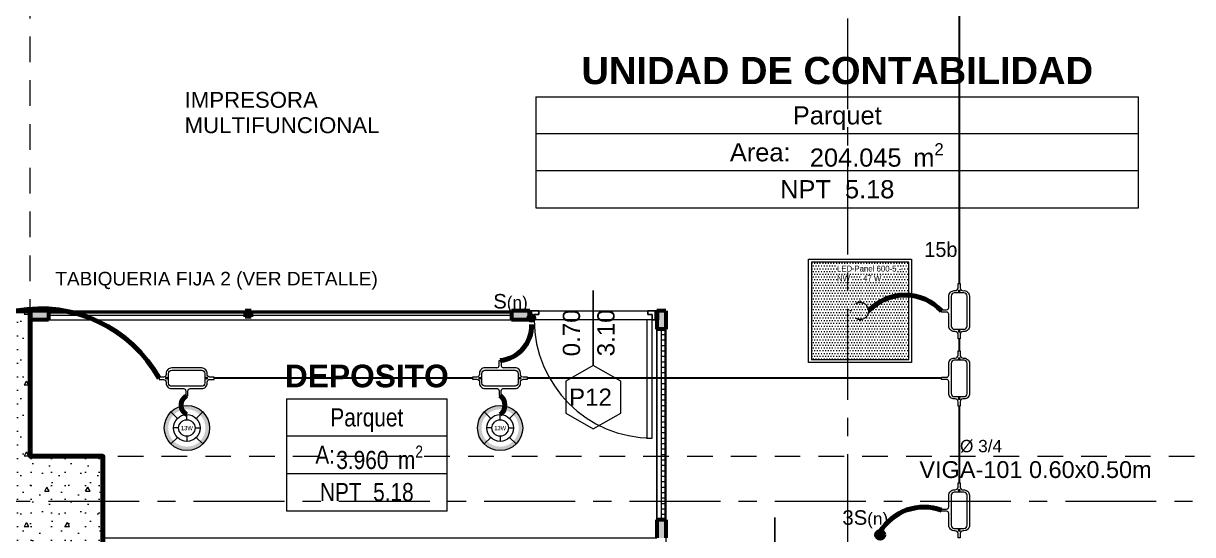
# Model space of a CAD drawing. Header units: inches. Extents: x -38 to 5698, y -33 to 92.
# Drawn here: x 109.03 to 115.47, y 29.77 to 32.58 of the extents above; entities that cross this region are included whole.
import ezdxf
from ezdxf.lldxf.tags import DXFTag

# ---------------------------------------------------------------- set-up
doc = ezdxf.new("R2010")
doc.units = ezdxf.units.IN
doc.header["$MEASUREMENT"] = 0
doc.set_wipeout_variables(frame=1)
for name, pattern in [('CONTINUA', [0]), ('DASHED', [0.75, 0.5, -0.25]), ('Hidden Line', [0.195611, 0.141111, -0.0545]), ('HIDDEN2', [0.1875, 0.125, -0.0625]), ('Punto & Raya', [0.65, 0.5, -0.075, 0, -0.075]), ('Rayas', [0.282222, 0.141111, -0.141111]), ('Wipeout_Contour', [1, 0, -1])]:
    doc.linetypes.add(name, pattern=pattern)
for name, color, linetype, lineweight in [('00 IE CKTO TOMAS', 111, 'Rayas', 18), ('00_IE_Luminarias', 6, 'Continuous', 30), ('01 IE LUM LED AD DN570C', 1, 'Continuous', 13), ('ALUMBRADO_CONDUIT', 30, 'CONDUIT1', 30), ('Bancas', 1, 'Continuous', 13), ('Cable Alumbrado', 150, 'Continuous', 30), ('CABLEADO EXT.', 3, 'PVCSUBT', 30), ('Luminarias', 5, 'Continuous', 20), ('pulsador', 4, 'Continuous', 40), ('Simb_Alumbrado', 140, 'CONTINUA', 30)]:
    doc.layers.add(name, color=color, linetype=linetype, lineweight=lineweight)
for name, color, linetype in [('02 _ ARQ _ ALB _ Ejes Generales', 7, 'Continuous'), ('02 _ ARQ _ ALB _ Muros Interiores', 7, 'Continuous'), ('02 _ ARQ _ ZON _ Espacio.3D', 7, 'Continuous'), ('08 _ STR _ EXT _ 06 Columnas', 7, 'Continuous'), ('08 _ STR _ EXT _ 09 Vigas', 7, 'Continuous'), ('1TEXT', 8, 'Continuous'), ('Acabado - Muros', 7, 'Continuous'), ('Marcador - Secciones', 251, 'Continuous'), ('Notas - Etiquetas', 251, 'Continuous')]:
    doc.layers.add(name, color=color, linetype=linetype)
doc.styles.add('Annotative', font='arial.ttf')
doc.styles.add('Arial', font='arial.ttf')
doc.styles.add('Estilo_Generado_1', font='swisseb.ttf')
doc.styles.add('Estilo_Generado_4', font='swisse.ttf')
doc.styles.add('Estilo_Generado_7', font='swisse.ttf')
doc.styles.add('Estilo_Generado_8', font='arialbd.ttf')
doc.styles.add('Estilo_Generado_9', font='ARIALN.TTF')
doc.styles.add('{18b73a54-fa43-428c-adcb-c1c7bbdf2c84}', font='Simplex.shx')
tags = doc.linetypes.add('CONDUIT1', pattern='A,1,-0.19772,["con",{18b73a54-fa43-428c-adcb-c1c7bbdf2c84},S=0.2,R=0,X=0,Y=-0.065594],-0.593642', length=1.791362).pattern_tags.tags
tags[6] = DXFTag(74, 10)
tags = doc.linetypes.add('PVCSUBT', pattern='A,0.6,-0.3,0.6,-0.075691,["PVC",Standard,S=0.2,R=0,X=0,Y=-0.093724],-0.621005', length=2.196696).pattern_tags.tags
tags[10] = DXFTag(74, 10)
pattern_1 = [(0, (92.500015, 3e-09), (0, 0.03), [])]

# ---------------------------------------------------------------- blocks, each defined once
blk = doc.blocks.new('LUM DN570C')
at = {"layer": '01 IE LUM LED AD DN570C'}
h = blk.add_hatch(color=256, dxfattribs=at)
edge = h.paths.add_edge_path()
edge.add_arc((0, 0), 0.1344, 0, 360)
edge = h.paths.add_edge_path(flags=17)
edge.add_arc((0, 0), 0.1108, 0, 360)
for p, q in [((-0.0561, 0.0563), (-0.0949, 0.0952)), ((0.0561, 0.0563), (0.0949, 0.0952)), ((-0.0561, -0.0563), (-0.0949, -0.0952)), ((0.0561, -0.0563), (0.0949, -0.0952))]:
    blk.add_line(p, q, dxfattribs=at)
at = {"layer": '01 IE LUM LED AD DN570C', "ltscale": 0.4}
for p, q in [((0, 0.0487), (0, 0.0795)), ((-0.0487, 0), (-0.0795, 0)), ((0.0487, 0), (0.0795, 0)), ((0, -0.0487), (0, -0.0795))]:
    blk.add_line(p, q, dxfattribs=at)
at = {"layer": '01 IE LUM LED AD DN570C'}
for radius in [0.1344, 0.0795]:
    blk.add_circle((0, 0), radius, dxfattribs=at)
at = {"layer": '01 IE LUM LED AD DN570C', "ltscale": 0.4}
blk.add_circle((0, 0), 0.0487, dxfattribs=at)
at = {"color": 1, "linetype": 'ByBlock', "lineweight": 80, "insert": (-0.0353, 0.0117), "char_height": 0.025, "width": 0.622217, "attachment_point": 1}
blk.add_mtext('13W ', dxfattribs=at)
blk = doc.blocks.new('*U270')
at = {"layer": 'Luminarias', "linetype": 'DASHED', "lineweight": 0, "ltscale": 0.05}
blk.add_lwpolyline([(0, -0.0045), (0, 0.0045)], dxfattribs=at)
blk = doc.blocks.new('*U271')
at = {"color": 0, "linetype": 'ByBlock', "lineweight": -2, "transparency": 16777216}
for p, rotation in [((-0.05, 0), 90), ((0, -0.05), 180), ((0.05, 0), 269.9999999999999)]:
    blk.add_blockref('*U270', p, dxfattribs=dict(at, rotation=rotation))
blk.add_blockref('*U270', (0, 0.05), dxfattribs=at)
blk = doc.blocks.new('PANEL LED 50W')
at = {"layer": 'Luminarias'}
h = blk.add_hatch(dxfattribs=at)
h.set_pattern_fill('DOTS', color=4, scale=0.009097)
h.set_pattern_definition([(0, (0, -2e-14), (0.0072206, 0.01444116), [0, -0.01444116])])
h.paths.add_polyline_path([(-0.2574, -0.2574), (0.2574, -0.2574), (0.2574, 0.2574), (-0.2574, 0.2574)])
h.paths.add_polyline_path([(-0.1296, 0.0974), (0.1849, 0.0974), (0.1849, 0.2469), (-0.1296, 0.2469)], flags=24)
at = {"layer": 'Luminarias', "color": 4, "lineweight": 0}
for points in [[(-0.2729, 0.2729), (0.2729, 0.2729), (0.2729, -0.2729), (-0.2729, -0.2729)], [(-0.2574, -0.2574), (0.2574, -0.2574), (0.2574, 0.2574), (-0.2574, 0.2574)]]:
    blk.add_lwpolyline(points, close=True, dxfattribs=at)
at = {"layer": 'Luminarias', "color": 4, "linetype": 'DASHED', "lineweight": 0, "ltscale": 0.01}
blk.add_circle((0, 0), 0.0455, dxfattribs=at)
at = {"color": 4}
blk.add_blockref('*U271', (0, 0), dxfattribs=at)
at = {"layer": 'Luminarias', "color": 4, "insert": (-0.1218, 0.2392), "char_height": 0.030929, "width": 0.382855, "attachment_point": 1}
blk.add_mtext('{\\Ftxt|c0;LED Panel 600-5 - NW      47 W}', dxfattribs=at)
blk = doc.blocks.new('oval t')
at = {"layer": 'Simb_Alumbrado', "lineweight": 13}
blk.add_lwpolyline([(0.0141, 0.0102, -0.414214), (0.0041, 0.0202), (0.0041, 0.0416), (-0.0056, 0.0416), (-0.0056, 0.0202, -0.414214), (-0.0156, 0.0102), (-0.0659, 0.0102, 0.414214), (-0.0899, -0.0138), (-0.0899, -0.0183, -0.414214), (-0.1019, -0.0303), (-0.1213, -0.0303), (-0.1213, -0.04), (-0.1016, -0.04, -0.451917), (-0.0897, -0.0535, 0.451917), (-0.0659, -0.0805), (0.0659, -0.0805, 0.414214), (0.0899, -0.0566), (0.0899, -0.0512, -0.398753), (0.1019, -0.0401), (0.1213, -0.0401), (0.1213, -0.0304), (0.1019, -0.0304, -0.368669), (0.0899, -0.0176), (0.0899, -0.0138, 0.414214), (0.0659, 0.0102), (0.0141, 0.0102)], format="xyb", dxfattribs=at)
blk.add_lwpolyline([(-0.0659, 0), (0.0659, 0, -0.414214), (0.0797, -0.0138), (0.0797, -0.0566, -0.414214), (0.0659, -0.0703), (-0.0659, -0.0703, -0.414214), (-0.0797, -0.0566), (-0.0797, -0.0138, -0.414214)], format="xyb", close=True, dxfattribs=at)
for points in [[(-0.0911, -0.0352), (-0.0828, -0.0352)], [(-0.0869, -0.031), (-0.0869, -0.0394)], [(0.0837, -0.0352), (0.0921, -0.0352)], [(0.0879, -0.031), (0.0879, -0.0394)]]:
    blk.add_lwpolyline(points, dxfattribs=at)
for centre in [(-0.0869, -0.0352), (0.0879, -0.0352)]:
    blk.add_circle(centre, 0.00419, dxfattribs=at)
blk = doc.blocks.new('ii3t')
at = {"layer": 'Simb_Alumbrado', "lineweight": 5}
h = blk.add_hatch(color=3, dxfattribs=at)
edge = h.paths.add_edge_path()
edge.add_arc((0, 0), 0.0164, 0, 360)
blk.add_circle((0, 0), 0.0164, dxfattribs=at)
blk = doc.blocks.new('CAJA CONDULET TIPO X')
at = {"layer": 'Simb_Alumbrado', "lineweight": 13}
for p, q in [((78.5283, -4.1616), (78.5283, -4.1519)), ((78.5283, -4.1519), (78.5497, -4.1519)), ((78.5497, -4.1616), (78.5283, -4.1616))]:
    blk.add_line(p, q, dxfattribs=at)
for points in [[(78.6505, -4.1716, -0.414214), (78.6605, -4.1616), (78.6819, -4.1616), (78.6819, -4.1519), (78.6605, -4.1519, -0.414214), (78.6505, -4.1419), (78.6505, -4.0916, 0.414214), (78.6265, -4.0677), (78.6219, -4.0677, -0.414214), (78.6099, -4.0557), (78.6099, -4.0363), (78.6002, -4.0363), (78.6002, -4.056, -0.451917), (78.5867, -4.0678, 0.451917), (78.5597, -4.0916), (78.5597, -4.1419)], [(78.5597, -4.1716), (78.5597, -4.2235, 0.414214), (78.5837, -4.2475), (78.589, -4.2475, -0.334232), (78.6002, -4.2595), (78.6002, -4.2789), (78.6099, -4.2789), (78.6099, -4.2595, -0.455912), (78.6227, -4.2475), (78.6265, -4.2475, 0.414214), (78.6505, -4.2235), (78.6505, -4.1716)]]:
    blk.add_lwpolyline(points, format="xyb", dxfattribs=at)
blk.add_lwpolyline([(78.6403, -4.0916), (78.6403, -4.2235, -0.414214), (78.6265, -4.2373), (78.5837, -4.2373, -0.414214), (78.5699, -4.2235), (78.5699, -4.0916, -0.414214), (78.5837, -4.0779), (78.6265, -4.0779, -0.414214)], format="xyb", close=True, dxfattribs=at)
for points in [[(78.6093, -4.0706), (78.6009, -4.0706)], [(78.6051, -4.0664), (78.6051, -4.0748)], [(78.6093, -4.2454), (78.6009, -4.2454)], [(78.6051, -4.2412), (78.6051, -4.2496)]]:
    blk.add_lwpolyline(points, dxfattribs=at)
for centre in [(78.6051, -4.0706), (78.6051, -4.2454)]:
    blk.add_circle(centre, 0.00419, dxfattribs=at)
for centre, start, end in [((78.5497, -4.1419), 270, 0), ((78.5497, -4.1716), 0, 90)]:
    blk.add_arc(centre, 0.01, start, end, dxfattribs=at)
blk = doc.blocks.new('pulsador')
at = {"layer": 'pulsador', "lineweight": 40}
h = blk.add_hatch(color=4, dxfattribs=at)
h.dxf.hatch_style = 1
h.paths.add_polyline_path([(246.2314, 46.0882, 1), (246.279, 46.0882, 1)])
h.paths.add_polyline_path([(246.2786, 46.0882, -1), (246.2317, 46.0882, -1)], flags=16)
h.paths.add_polyline_path([(246.271, 46.0882, -1), (246.2393, 46.0882, -1)], flags=0)
at = {"layer": 'pulsador'}
h = blk.add_hatch(color=4, dxfattribs=at)
h.dxf.hatch_style = 1
h.paths.add_polyline_path([(246.2393, 46.0882, 1), (246.271, 46.0882, 1)])
at = {"layer": 'pulsador', "color": 4, "lineweight": 50}
blk.add_circle((246.2552, 46.0882), 0.0238, dxfattribs=at)
at = {"layer": 'pulsador', "color": 4, "lineweight": 40}
blk.add_circle((246.2552, 46.0882), 0.0235, dxfattribs=at)
at = {"layer": 'pulsador', "color": 4}
blk.add_circle((246.2552, 46.0882), 0.0159, dxfattribs=at)

msp = doc.modelspace()

# ---------------------------------------------------------------- linework, layer by layer
at = {"layer": '02 _ ARQ _ ALB _ Muros Interiores', "color": 152, "linetype": 'Continuous', "lineweight": 25}
for p, q in [((112.17, 30.7001), (112.17, 31.1126)), ((113.17, 29.45), (113.17, 29.8625))]:
    msp.add_line(p, q, dxfattribs=at)
at = {"layer": '02 _ ARQ _ ALB _ Muros Interiores', "color": 7, "linetype": 'Continuous', "lineweight": 80}
for p, q in [((111.82, 31.0001), (111.82, 30.9501)), ((112.52, 31.0001), (112.52, 30.9501))]:
    msp.add_line(p, q, dxfattribs=at)
at = {"layer": '02 _ ARQ _ ALB _ Muros Interiores', "color": 165, "linetype": 'Continuous', "lineweight": 25}
for p, q in [((111.82, 30.9501), (111.82, 31.0001)), ((111.82, 31.0001), (111.87, 31.0001)), ((111.87, 30.9801), (111.845, 30.9801)), ((111.845, 30.9801), (111.845, 30.9501)), ((111.87, 31.0001), (111.87, 30.9801)), ((112.47, 30.9801), (112.47, 31.0001)), ((112.47, 31.0001), (112.52, 31.0001)), ((112.495, 30.9801), (112.47, 30.9801)), ((112.495, 30.9501), (112.495, 30.9801)), ((112.52, 31.0001), (112.52, 30.9501)), ((111.845, 30.9501), (111.82, 30.9501)), ((112.52, 30.9501), (112.495, 30.9501))]:
    msp.add_line(p, q, dxfattribs=at)
at = {"layer": '02 _ ARQ _ ALB _ Muros Interiores', "color": 165, "linetype": 'Continuous', "lineweight": 15}
for p, q in [((112.495, 30.9501), (112.465, 30.9501)), ((112.465, 30.9501), (112.465, 30.3001))]:
    msp.add_line(p, q, dxfattribs=at)
at = {"layer": '02 _ ARQ _ ALB _ Muros Interiores', "color": 251, "linetype": 'Continuous', "lineweight": 13, "flags": 128}
msp.add_lwpolyline([(112.17, 30.3501), (112.3216, 30.4376), (112.3216, 30.6126), (112.17, 30.7001), (112.0185, 30.6126), (112.0185, 30.4376)], close=True, dxfattribs=at)
at = {"layer": '02 _ ARQ _ ZON _ Espacio.3D', "color": 252, "linetype": 'Continuous', "lineweight": 13}
for p, q in [((111.8547, 32.179), (111.8547, 31.5683)), ((111.8547, 32.179), (115.1722, 32.179)), ((115.1722, 31.5683), (115.1722, 32.179)), ((115.1722, 31.9754), (111.8547, 31.9754)), ((115.1722, 31.7719), (111.8547, 31.7719)), ((111.8547, 31.5683), (115.1722, 31.5683)), ((110.4816, 30.5157), (110.4816, 29.8981)), ((110.4816, 30.5157), (111.3651, 30.5157)), ((111.3651, 29.8981), (111.3651, 30.5157)), ((111.3651, 30.3099), (110.4816, 30.3099)), ((110.4816, 30.104), (111.3651, 30.104)), ((111.3651, 29.8981), (110.4816, 29.8981))]:
    msp.add_line(p, q, dxfattribs=at)
at = {"layer": '02 _ ARQ _ ZON _ Espacio.3D', "color": 254, "linetype": 'Continuous', "lineweight": 0, "flags": 128}
msp.add_lwpolyline([(100.82, 33.75), (100.82, 29.75), (101.57, 29.75), (101.57, 30.7), (102.07, 30.7), (102.07, 30.2), (102.57, 30.2), (102.57, 29.7), (108.57, 29.7), (108.57, 31.0002), (112.57, 31.0001), (112.57, 29.6999), (115.57, 29.7), (115.57, 30.8002), (116.07, 30.8001), (116.07, 30.2), (116.67, 30.1999), (116.67, 29.7), (122.57, 29.7), (122.57, 30.6), (122.812, 30.6), (122.812, 39)], dxfattribs=at)
at = {"layer": '02 _ ARQ _ ZON _ Espacio.3D', "color": 9, "linetype": 'Continuous', "lineweight": 5, "flags": 128}
msp.add_lwpolyline([(109.07, 30.2), (109.47, 30.1999), (109.47, 29.75), (112.52, 29.75), (112.52, 30.9501), (109.07, 30.9501)], close=True, dxfattribs=at)
at = {"layer": '08 _ STR _ EXT _ 09 Vigas', "color": 251, "linetype": 'Hidden Line', "lineweight": 13}
msp.add_line((109.07, 30.2), (109.07, 39.4), dxfattribs=at)
at = {"layer": 'Acabado - Muros', "color": 7, "linetype": 'Continuous', "lineweight": 60}
for p, q in [((109.07, 31.0001), (109.07, 30.9501)), ((111.82, 31.0001), (111.82, 30.9501)), ((112.57, 31.0001), (112.52, 31.0001))]:
    msp.add_line(p, q, dxfattribs=at)
at = {"layer": 'ALUMBRADO_CONDUIT', "color": 30, "lineweight": 30, "ltscale": 0.4, "true_color": 0xf26722}
for p, q in [((114.1844, 32.8272), (114.1844, 31.1511)), ((114.1845, 30.8469), (114.1845, 30.7801)), ((111.5044, 30.629), (110.0837, 30.629)), ((114.1845, 30.4759), (114.1845, 30.0542))]:
    msp.add_line(p, q, dxfattribs=at)
at = {"layer": 'CABLEADO EXT.', "color": 3, "lineweight": 80}
for centre, radius, start, end in [((113.8871, 30.8127), 0.2747, 42.972, 137.028), ((109.959, 30.4808), 0.0582, 116.9475, 242.92745), ((111.6188, 30.4814), 0.0651, 306.4646, 53.5354), ((113.9917, 29.6372), 0.2828, 70.05857, 148.94768)]:
    msp.add_arc(centre, radius, start, end, dxfattribs=at)
at = {"layer": 'Marcador - Secciones', "color": 251, "linetype": 'Punto & Raya', "lineweight": 13}
msp.add_line((113.57, 46.2111), (113.57, 0.8878), dxfattribs=at)

# ---------------------------------------------------------------- block references
at = {"xscale": 1.253906979044094, "yscale": 1.253906979044094, "zscale": 1.253906979044094, "rotation": 270}
msp.add_blockref('CAJA CONDULET TIPO X', (116.8697, 129.1934), dxfattribs=at)
at = {"color": 4, "lineweight": 40}
msp.add_blockref('pulsador', (-132.5058, -16.3209), dxfattribs=at)
at = {"layer": '01 IE LUM LED AD DN570C', "color": 1, "lineweight": 5, "xscale": 0.9263905751172247, "yscale": 0.9263905751172247, "zscale": 0.9263905751172247}
for p in [(109.9325, 30.3554), (111.6575, 30.3554)]:
    msp.add_blockref('LUM DN570C', p, dxfattribs=at)
at = {"layer": 'ALUMBRADO_CONDUIT', "xscale": 1.041283452965173, "yscale": 1.041283452965173, "zscale": 1.041283452965173}
msp.add_blockref('PANEL LED 50W', (113.6388, 31), dxfattribs=at)
at = {"layer": 'Bancas', "color": 252, "true_color": 0x939598, "yscale": 1.253906979044094, "zscale": 1.253906979044094}
for p, xscale, rotation in [((114.1403, 30.999), -1.253906979044094, 90), ((114.1404, 30.628), -1.253906979044094, 90), ((109.9316, 30.5849), 1.253906979044094, 180), ((114.1403, 29.9021), -1.253906979044094, 90)]:
    msp.add_blockref('oval t', p, dxfattribs=dict(at, xscale=xscale, rotation=rotation))
at = {"layer": 'Cable Alumbrado', "lineweight": 0, "xscale": 1.404578189384958, "yscale": 1.404578189384958, "zscale": 1.404578189384958}
msp.add_blockref('ii3t', (111.8292, 30.9608), dxfattribs=at)

# ---------------------------------------------------------------- texts
at = {"layer": '00 IE CKTO TOMAS', "insert": (113.5419, 29.8019), "char_height": 0.08, "width": 0.768045, "attachment_point": 7, "style": 'Annotative'}
msp.add_mtext('3S{\\H0.84375x;(n)}', dxfattribs=at)
at = {"layer": '00_IE_Luminarias', "color": 6, "linetype": 'HIDDEN2'}
msp.add_text('15b', height=0.08174, dxfattribs=at).set_placement((113.9927, 31.2973))
at = {"layer": '02 _ ARQ _ ALB _ Muros Interiores', "color": 251, "lineweight": 25, "char_height": 0.095, "attachment_point": 7, "rotation": 90, "style": 'Estilo_Generado_4'}
for s, insert in [('\\A1;{\\pql;\\pt0;\\fSwis721 Ex BT|b0|i0|c0|p34;0.70\\fSwis721 Ex BT|b0|i0|c0|p34;\\A1{\\H.66x;\\S^  ;}\\fSwis721 Ex BT|b0|i0|c0|p34;\\fSwis721 Ex BT|b0|i0|c0|p34;}', (112.125, 30.7501)), ('\\A1;{\\pql;\\pt0;\\fSwis721 Ex BT|b0|i0|c0|p34;3.10\\fSwis721 Ex BT|b0|i0|c0|p34;\\A1{\\H.66x;\\S^  ;}\\fSwis721 Ex BT|b0|i0|c0|p34;\\fSwis721 Ex BT|b0|i0|c0|p34;}', (112.315, 30.7501))]:
    msp.add_mtext(s, dxfattribs=dict(at, insert=insert))
at = {"layer": '02 _ ARQ _ ALB _ Muros Interiores', "color": 251, "lineweight": 25, "insert": (112.0367, 30.4776), "char_height": 0.095, "attachment_point": 7, "style": 'Estilo_Generado_4'}
msp.add_mtext('\\A1;{\\pql;\\pt0;\\fSwis721 Ex BT|b0|i0|c0|p34;P12\\fSwis721 Ex BT|b0|i0|c0|p34;\\fSwis721 Ex BT|b0|i0|c0|p34;\\fSwis721 Ex BT|b0|i0|c0|p34;}', dxfattribs=at)
at = {"layer": '02 _ ARQ _ ZON _ Espacio.3D', "color": 252, "lineweight": 25, "attachment_point": 2}
for s, insert, char_height, style in [('\\A1;{\\pqc;\\pt0;\\fSwis721 Ex BT|b1|i0|c0|p34;UNIDAD DE CONTABILIDAD}', (113.5135, 32.3989), 0.15, 'Estilo_Generado_1'), ('\\A1;{\\pqc;\\pt0;\\fSwis721 Ex BT|b0|i0|c238|p34;Parquet}', (113.5135, 32.1272), 0.1, 'Estilo_Generado_7'), ('\\A1;{\\pqc;\\pt0;\\fSwis721 Ex BT|b0|i0|c238|p34;Area: }', (113.0893, 31.9237), 0.1, 'Estilo_Generado_7'), ('\\A1;{\\pqc;\\pt0,0.3;\\fSwis721 Ex BT|b0|i0|c238|p34;204.045\\fSwis721 Ex BT|b0|i0|c238|p34;\\A1{\\H.66x;\\S^  ;}\\fSwis721 Ex BT|b0|i0|c238|p34; m\\fSwis721 Ex BT|b0|i0|c238|p34;\\A1{\\H.66x;\\S2^  ;}}', (113.7311, 31.9237), 0.1, 'Estilo_Generado_7'), ('\\A1;{\\pqc;\\pt0;\\fSwis721 Ex BT|b0|i0|c238|p34;NPT  5.18}', (113.5135, 31.7201), 0.1, 'Estilo_Generado_7'), ('\\A1;{\\pqc;\\pt0;\\fArial|b1|i0|c0|p34;DEPOSITO}', (110.9234, 30.7042), 0.125, 'Estilo_Generado_8'), ('\\A1;{\\pqc;\\pt0;\\fArial Narrow|b0|i0|c0|p34;Parquet}', (110.9234, 30.4639), 0.1, 'Estilo_Generado_9'), ('\\A1;{\\pqc;\\pt0;\\fArial Narrow|b0|i0|c0|p34;A: }', (110.6942, 30.258), 0.1, 'Estilo_Generado_9'), ('\\A1;{\\pqc;\\pt0,0.3;\\fArial Narrow|b0|i0|c0|p34;3.960\\fArial Narrow|b0|i0|c0|p34;\\A1{\\H.66x;\\S^  ;}\\fArial Narrow|b0|i0|c0|p34; m\\fArial Narrow|b0|i0|c0|p34;\\A1{\\H.66x;\\S2^  ;}}', (110.994, 30.2584), 0.1, 'Estilo_Generado_9'), ('\\A1;{\\pqc;\\pt0;\\fArial Narrow|b0|i0|c0|p34;NPT  5.18}', (110.9234, 30.0525), 0.1, 'Estilo_Generado_9')]:
    msp.add_mtext(s, dxfattribs=dict(at, insert=insert, char_height=char_height, style=style))
at = {"layer": '1TEXT', "color": 50, "linetype": 'Continuous', "style": 'Arial'}
msp.add_text('%%C 3/4', height=0.06788, rotation=0, dxfattribs=at).set_placement((114.1891, 30.2218))
at = {"layer": 'Notas - Etiquetas', "color": 8, "linetype": 'Continuous', "lineweight": 35, "insert": (109.9202, 32.0919), "char_height": 0.0875, "width": 1.288982, "attachment_point": 4, "line_spacing_factor": 0.955521, "style": 'Estilo_Generado_4'}
msp.add_mtext('\\A1;{\\pql;\\fSwis721 Ex BT|b0|i0|c0|p34;IMPRESORA MULTIFUNCIONAL}', dxfattribs=at)
at = {"layer": 'Notas - Etiquetas', "color": 8, "linetype": 'Continuous', "lineweight": 13, "style": 'Estilo_Generado_4'}
for s, insert, char_height, attachment_point in [('\\A1;{\\pql;\\fSwis721 Ex BT|b0|i0|c0|p34;TABIQUERIA FIJA 2 (VER DETALLE)\\fSwis721 Ex BT|b0|i0|c0|p34; }', (109.2084, 31.1664), 0.075, 4), ('\\A1;{\\pql;\\fSwis721 Ex BT|b0|i0|c0|p34;VIGA-101\\fSwis721 Ex BT|b0|i0|c0|p34; \\fSwis721 Ex BT|b0|i0|c0|p34;0.60\\fSwis721 Ex BT|b0|i0|c0|p34;x\\fSwis721 Ex BT|b0|i0|c0|p34;0.50\\fSwis721 Ex BT|b0|i0|c0|p34;m}', (113.9659, 30.1724), 0.0925, 1)]:
    msp.add_mtext(s, dxfattribs=dict(at, insert=insert, char_height=char_height, attachment_point=attachment_point))

# ---------------------------------------------------------------- next in the draw order: wipeouts: each hides what was drawn before it
at = {"color": 254, "linetype": 'Wipeout_Contour', "lineweight": 0, "ltscale": 4938.370711}
msp.add_wipeout([(110.2865, 30.9671), (110.27, 30.9671), (110.27, 30.9501), (111.72, 30.9501), (111.72, 31.0001), (110.2865, 31.0001)], dxfattribs=at).dxf.layer = 'Acabado - Muros'
at = {"color": 254, "linetype": 'Wipeout_Contour', "lineweight": 0, "ltscale": 3298.655709}
msp.add_wipeout([(112.57, 29.85), (112.57, 30.9001), (112.52, 30.9001), (112.52, 29.85)], dxfattribs=at).dxf.layer = 'Acabado - Muros'

# ---------------------------------------------------------------- next in the draw order: linework, layer by layer
at = {"layer": '02 _ ARQ _ ALB _ Muros Interiores', "color": 165, "linetype": 'Continuous', "lineweight": 15}
for p, q in [((112.495, 30.3001), (112.495, 30.9501)), ((112.465, 30.3001), (112.495, 30.3001))]:
    msp.add_line(p, q, dxfattribs=at)
at = {"layer": '02 _ ARQ _ ALB _ Muros Interiores', "color": 175, "linetype": 'Continuous', "lineweight": 15}
msp.add_arc((112.495, 30.9501), 0.65, 180, 270, dxfattribs=at)
at = {"layer": 'Acabado - Muros', "color": 251, "linetype": 'Continuous', "lineweight": 13, "flags": 128}
for points in [[(112.52, 30.9001), (112.52, 29.85)], [(112.57, 30.9001), (112.57, 29.85)]]:
    msp.add_lwpolyline(points, dxfattribs=at)
at = {"layer": 'CABLEADO EXT.', "color": 3, "lineweight": 80}
msp.add_arc((111.6377, 30.9169), 0.1917, 275.91352, 2.68654, dxfattribs=at)

# ---------------------------------------------------------------- next in the draw order: wipeouts: each hides what was drawn before it
at = {"color": 254, "linetype": 'Wipeout_Contour', "lineweight": 0, "ltscale": 4931.262457}
msp.add_wipeout([(109.17, 30.9501), (110.27, 30.9501), (110.27, 30.9671), (110.2535, 30.9671), (110.2535, 31.0001), (109.17, 31.0001)], dxfattribs=at).dxf.layer = 'Acabado - Muros'

# ---------------------------------------------------------------- next in the draw order: linework, layer by layer
at = {"layer": 'Acabado - Muros', "color": 251, "linetype": 'Continuous', "lineweight": 13, "flags": 128}
for points in [[(109.17, 31.0001), (110.2535, 31.0001)], [(110.2865, 31.0001), (111.72, 31.0001)], [(109.17, 30.9501), (111.72, 30.9501)]]:
    msp.add_lwpolyline(points, dxfattribs=at)

# ---------------------------------------------------------------- next in the draw order: wipeouts: each hides what was drawn before it
at = {"color": 254, "linetype": 'Wipeout_Contour', "lineweight": 0, "ltscale": 3298.695683}
msp.add_wipeout([(112.565, 29.85), (112.565, 30.9001), (112.545, 30.9001), (112.545, 29.85)], dxfattribs=at).dxf.layer = 'Acabado - Muros'

# ---------------------------------------------------------------- next in the draw order: hatches: boundary and pattern name
at = {"layer": 'Acabado - Muros', "linetype": 'Continuous', "lineweight": 0}
for points in [[(112.57, 30.9001), (112.57, 31.0001), (112.52, 31.0001), (112.52, 30.9001)], [(112.57, 29.85), (112.52, 29.85), (112.52, 29.75), (112.57, 29.75)]]:
    msp.add_hatch(color=254, dxfattribs=at).paths.add_polyline_path(points)
h = msp.add_hatch(dxfattribs=at)
h.set_pattern_fill('CONTRACHAPADO_0002', color=254, style=0, pattern_type=2)
h.set_pattern_definition(pattern_1)
h.paths.add_polyline_path([(112.565, 29.85), (112.565, 30.9001), (112.545, 30.9001), (112.545, 29.85)])

# ---------------------------------------------------------------- next in the draw order: linework, layer by layer
at = {"layer": '02 _ ARQ _ ALB _ Ejes Generales', "color": 251, "linetype": 'Punto & Raya', "lineweight": 13}
msp.add_line((148.07, 29.95), (97.3454, 29.95), dxfattribs=at)
at = {"layer": '08 _ STR _ EXT _ 09 Vigas', "color": 251, "linetype": 'Hidden Line', "lineweight": 13}
msp.add_line((109.07, 30.2), (115.57, 30.2), dxfattribs=at)
at = {"layer": 'Acabado - Muros', "color": 7, "linetype": 'Continuous', "lineweight": 60}
for p, q in [((112.52, 31.0001), (112.52, 30.9001)), ((112.57, 31.0001), (112.57, 30.9001)), ((112.57, 30.9001), (112.52, 30.9001)), ((112.52, 29.85), (112.52, 29.75)), ((112.57, 29.85), (112.52, 29.85)), ((112.57, 29.85), (112.57, 29.75))]:
    msp.add_line(p, q, dxfattribs=at)
at = {"layer": 'Acabado - Muros', "color": 7, "linetype": 'Continuous', "lineweight": 13, "flags": 128}
msp.add_lwpolyline([(112.565, 29.85), (112.545, 29.85), (112.545, 30.9001), (112.565, 30.9001)], close=True, dxfattribs=at)
at = {"layer": 'ALUMBRADO_CONDUIT', "color": 30, "lineweight": 30, "ltscale": 0.4, "true_color": 0xf26722}
msp.add_line((114.0881, 30.629), (111.8086, 30.629), dxfattribs=at)

# ---------------------------------------------------------------- next in the draw order: wipeouts: each hides what was drawn before it
at = {"color": 254, "linetype": 'Wipeout_Contour', "lineweight": 0, "ltscale": 3287.420795}
msp.add_wipeout([(110.2535, 30.9951), (109.17, 30.9951), (109.17, 30.9751), (110.2535, 30.9751)], dxfattribs=at).dxf.layer = 'Acabado - Muros'
at = {"color": 254, "linetype": 'Wipeout_Contour', "lineweight": 0, "ltscale": 3292.583171}
msp.add_wipeout([(111.72, 30.9951), (110.2865, 30.9951), (110.2865, 30.9751), (111.72, 30.9751)], dxfattribs=at).dxf.layer = 'Acabado - Muros'

# ---------------------------------------------------------------- next in the draw order: hatches: boundary and pattern name
at = {"layer": '08 _ STR _ EXT _ 06 Columnas', "linetype": 'Continuous', "lineweight": 9}
h = msp.add_hatch(dxfattribs=at)
h.set_pattern_fill('HORMIGÓN_EN_MASA_0002', style=0, pattern_type=2)
h.set_pattern_definition([(0, (92.5, 3e-09), (0, 0.3897114), [0.024375, -0.200625]), (0, (92.6125, 0.19486), (0, 0.3897114), [0.024375, -0.200625]), (60, (92.5, 3e-09), (-0.3375, 0.1948557), [0.024375, -0.200625]), (60, (92.725, 3e-09), (-0.3375, 0.1948557), [0.024375, -0.200625]), (120, (92.5244, 3e-09), (0.3375, 0.1948557), [0.024375, -0.200625]), (120, (92.7494, 3e-09), (0.3375, 0.1948557), [0.024375, -0.200625]), (0, (92.500015, 0.0375), (0, 0.075), [0, -0.075, 0, -0.1125]), (45, (92.537515, 0.0375), (-0.05303301, 0.05303301), [0, -0.05625, 0, -0.09375])])
h.paths.add_polyline_path([(109.47, 29.7), (109.47, 30.1999), (109.07, 30.2), (109.07, 31.0001), (108.57, 31.0002), (108.57, 29.7)])
at = {"layer": 'Acabado - Muros', "linetype": 'Continuous', "lineweight": 0}
for points in [[(109.17, 31.0001), (109.07, 31.0001), (109.07, 30.9501), (109.17, 30.9501)], [(110.2865, 30.9671), (110.2865, 31.0001), (110.2535, 31.0001), (110.2535, 30.9671)], [(111.72, 31.0001), (111.72, 30.9501), (111.82, 30.9501), (111.82, 31.0001)]]:
    msp.add_hatch(color=254, dxfattribs=at).paths.add_polyline_path(points)
h = msp.add_hatch(dxfattribs=at)
h.set_pattern_fill('CONTRACHAPADO_0002', color=254, style=0, pattern_type=2)
h.set_pattern_definition(pattern_1)
h.paths.add_polyline_path([(110.2535, 30.9951), (109.17, 30.9951), (109.17, 30.9751), (110.2535, 30.9751)])
h = msp.add_hatch(dxfattribs=at)
h.set_pattern_fill('CONTRACHAPADO_0002', color=254, style=0, pattern_type=2)
h.set_pattern_definition(pattern_1)
h.paths.add_polyline_path([(111.72, 30.9951), (110.2865, 30.9951), (110.2865, 30.9751), (111.72, 30.9751)])

# ---------------------------------------------------------------- next in the draw order: linework, layer by layer
at = {"layer": '08 _ STR _ EXT _ 06 Columnas', "color": 7, "linetype": 'Continuous', "lineweight": 80, "flags": 128}
msp.add_lwpolyline([(109.47, 29.7), (108.57, 29.7), (108.57, 31.0002), (109.07, 31.0001), (109.07, 30.2), (109.47, 30.1999)], close=True, dxfattribs=at)
at = {"layer": 'Acabado - Muros', "color": 7, "linetype": 'Continuous', "lineweight": 60}
for p, q in [((109.17, 31.0001), (109.07, 31.0001)), ((109.17, 31.0001), (109.17, 30.9501)), ((110.2865, 31.0001), (110.2535, 31.0001)), ((110.2535, 31.0001), (110.2535, 30.9671)), ((110.2865, 30.9671), (110.2535, 30.9671)), ((110.2865, 31.0001), (110.2865, 30.9671)), ((111.72, 31.0001), (111.72, 30.9501)), ((111.82, 31.0001), (111.72, 31.0001)), ((109.17, 30.9501), (109.07, 30.9501)), ((111.82, 30.9501), (111.72, 30.9501))]:
    msp.add_line(p, q, dxfattribs=at)
at = {"layer": 'Acabado - Muros', "color": 7, "linetype": 'Continuous', "lineweight": 13, "flags": 128}
for points in [[(110.2535, 30.9951), (110.2535, 30.9751), (109.17, 30.9751), (109.17, 30.9951)], [(111.72, 30.9951), (111.72, 30.9751), (110.2865, 30.9751), (110.2865, 30.9951)]]:
    msp.add_lwpolyline(points, close=True, dxfattribs=at)
at = {"layer": 'CABLEADO EXT.', "color": 3, "lineweight": 80}
msp.add_arc((109.128, 30.2665), 0.7456, 29.09467, 100.27244, dxfattribs=at)

# ---------------------------------------------------------------- next in the draw order: texts
at = {"layer": '00 IE CKTO TOMAS', "insert": (111.6195, 30.993), "char_height": 0.08, "width": 0.768045, "attachment_point": 7, "style": 'Annotative'}
msp.add_mtext('S{\\H0.84375x;(n)}', dxfattribs=at)

doc.saveas('drawing.dxf')
